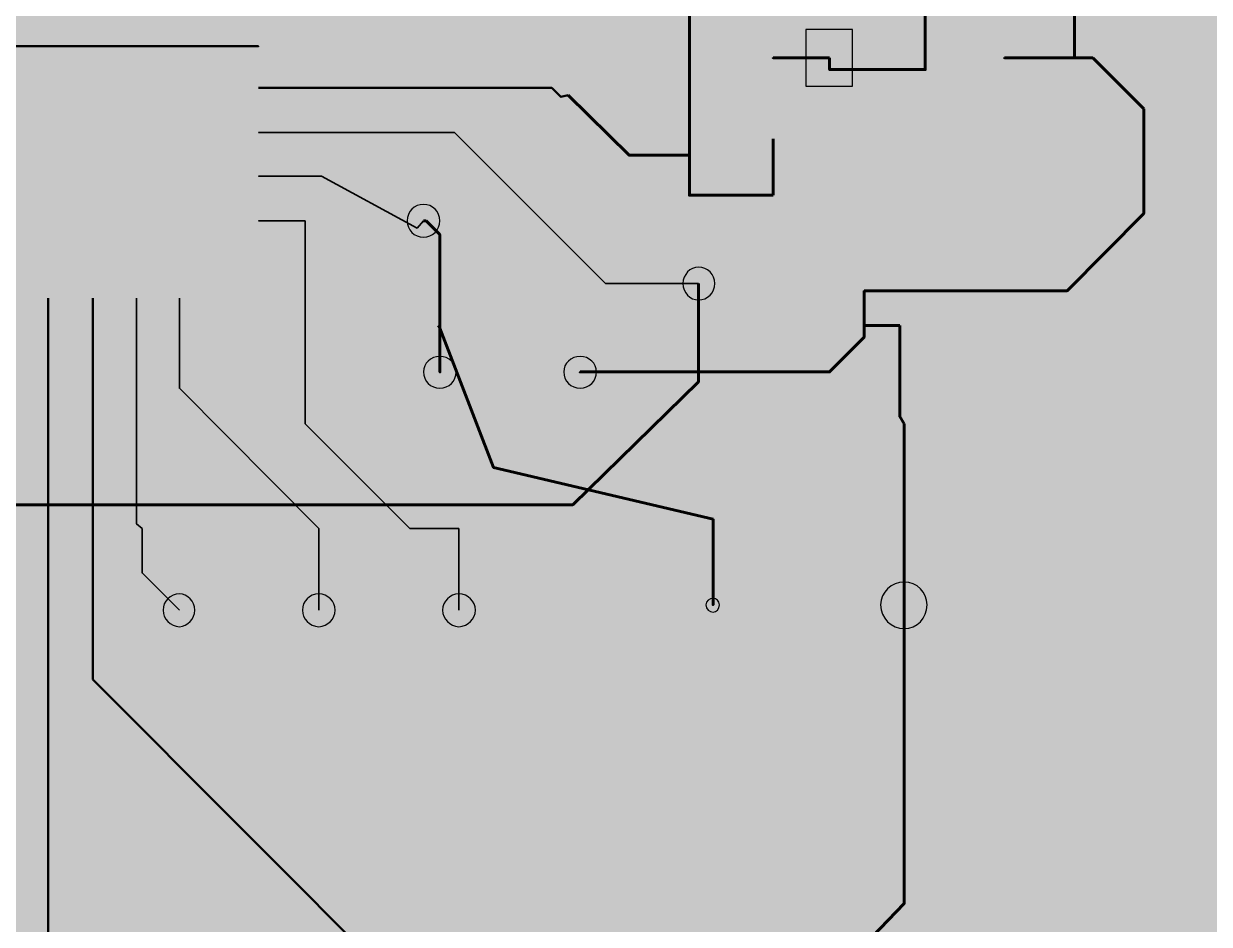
# Model space of a CAD drawing. Header units: millimetres. Extents: x -0.1 to 94.7, y 0.9 to 76.3.
# Drawn here: x 47.07 to 68.38, y 32.88 to 49.07 of the extents above; entities that cross this region are included whole.
import ezdxf

# ---------------------------------------------------------------- set-up
doc = ezdxf.new("R2010")
doc.units = ezdxf.units.MM
doc.header["$MEASUREMENT"] = 0
doc.layers.get('0').update_dxf_attribs({"linetype": 'CONTINUOUS'})

msp = doc.modelspace()

# ---------------------------------------------------------------- hatches: boundary and pattern name
for color, points in [(7, [(-0.131, 76.331), (-0.131, 0.867), (94.726, 0.867), (94.726, 76.331)]), (18, [(62.011, 49.474), (62.011, 47.461), (64.531, 47.461), (64.531, 49.474)]), (18, [(50.571, 48.918), (50.571, 48.427), (51.995, 48.427), (51.995, 48.918)]), (18, [(59.785, 48.967), (59.785, 47.952), (61.291, 47.952), (61.291, 48.967)]), (18, [(64.269, 48.967), (64.269, 47.952), (65.104, 47.952), (65.104, 48.967)]), (18, [(50.571, 48.165), (50.571, 47.658), (51.995, 47.658), (51.995, 48.165)]), (18, [(55.972, 48.329), (55.972, 47.249), (57.739, 47.249), (57.739, 48.329)]), (18, [(50.571, 47.38), (50.571, 46.872), (51.995, 46.872), (51.995, 47.38)]), (18, [(59.785, 47.494), (59.785, 46.496), (61.291, 46.496), (61.291, 47.494)]), (18, [(50.571, 46.578), (50.571, 46.07), (51.995, 46.07), (51.995, 46.578)]), (18, [(50.571, 45.776), (50.571, 45.285), (51.995, 45.285), (51.995, 45.776)]), (18, [(47.265, 44.859), (47.265, 43.435), (47.772, 43.435), (47.772, 44.859)]), (18, [(48.051, 44.859), (48.051, 43.435), (48.558, 43.435), (48.558, 44.859)]), (18, [(48.852, 44.859), (48.852, 43.435), (49.36, 43.435), (49.36, 44.859)]), (18, [(49.605, 44.859), (49.605, 43.435), (50.113, 43.435), (50.113, 44.859)]), (18, [(48.852, 39.54), (48.852, 37.527), (50.865, 37.527), (50.865, 39.54)]), (18, [(51.373, 39.54), (51.373, 37.527), (53.386, 37.527), (53.386, 39.54)]), (18, [(53.877, 39.54), (53.877, 37.527), (55.89, 37.527), (55.89, 39.54)]), (18, [(58.819, 39.246), (58.819, 37.985), (60.08, 37.985), (60.08, 39.246)])]:
    msp.add_hatch(color=color).paths.add_polyline_path(points)
h = msp.add_hatch(color=18)
edge = h.paths.add_edge_path()
edge.add_spline(control_points=[(55.432, 49.507), (55.432, 49.163), (55.153, 48.885), (54.81, 48.885), (54.81, 48.885), (54.45, 48.885), (54.171, 49.163), (54.171, 49.507), (54.171, 49.507), (54.171, 49.851), (54.45, 50.145), (54.81, 50.145), (54.81, 50.145), (55.153, 50.145), (55.432, 49.851), (55.432, 49.507)], knot_values=[0, 0, 0, 0, 0.0625, 0.0625, 0.0625, 0.0625, 0.125, 0.125, 0.125, 0.125, 0.1875, 0.1875, 0.1875, 0.1875, 1, 1, 1, 1], degree=3, periodic=0)
h = msp.add_hatch(color=18)
edge = h.paths.add_edge_path()
edge.add_spline(control_points=[(61.209, 48.46), (61.209, 48.296), (61.078, 48.165), (60.914, 48.165), (60.914, 48.165), (60.751, 48.165), (60.62, 48.296), (60.62, 48.46), (60.62, 48.46), (60.62, 48.623), (60.751, 48.754), (60.914, 48.754), (60.914, 48.754), (61.078, 48.754), (61.209, 48.623), (61.209, 48.46)], knot_values=[0, 0, 0, 0, 0.0625, 0.0625, 0.0625, 0.0625, 0.125, 0.125, 0.125, 0.125, 0.1875, 0.1875, 0.1875, 0.1875, 1, 1, 1, 1], degree=3, periodic=0)
h = msp.add_hatch(color=18)
edge = h.paths.add_edge_path()
edge.add_spline(control_points=[(61.847, 48.46), (61.847, 48.296), (61.716, 48.165), (61.552, 48.165), (61.552, 48.165), (61.389, 48.165), (61.258, 48.296), (61.258, 48.46), (61.258, 48.46), (61.258, 48.623), (61.389, 48.754), (61.552, 48.754), (61.552, 48.754), (61.716, 48.754), (61.847, 48.623), (61.847, 48.46)], knot_values=[0, 0, 0, 0, 0.0625, 0.0625, 0.0625, 0.0625, 0.125, 0.125, 0.125, 0.125, 0.1875, 0.1875, 0.1875, 0.1875, 1, 1, 1, 1], degree=3, periodic=0)
h = msp.add_hatch(color=18)
edge = h.paths.add_edge_path()
edge.add_spline(control_points=[(66.249, 48.46), (66.249, 48.296), (66.102, 48.165), (65.955, 48.165), (65.955, 48.165), (65.791, 48.165), (65.66, 48.296), (65.66, 48.46), (65.66, 48.46), (65.66, 48.623), (65.791, 48.754), (65.955, 48.754), (65.955, 48.754), (66.102, 48.754), (66.249, 48.623), (66.249, 48.46)], knot_values=[0, 0, 0, 0, 0.0625, 0.0625, 0.0625, 0.0625, 0.125, 0.125, 0.125, 0.125, 0.1875, 0.1875, 0.1875, 0.1875, 1, 1, 1, 1], degree=3, periodic=0)
h = msp.add_hatch(color=18)
edge = h.paths.add_edge_path()
edge.add_spline(control_points=[(66.577, 48.46), (66.577, 48.296), (66.446, 48.165), (66.282, 48.165), (66.282, 48.165), (66.119, 48.165), (65.988, 48.296), (65.988, 48.46), (65.988, 48.46), (65.988, 48.623), (66.119, 48.754), (66.282, 48.754), (66.282, 48.754), (66.446, 48.754), (66.577, 48.623), (66.577, 48.46)], knot_values=[0, 0, 0, 0, 0.0625, 0.0625, 0.0625, 0.0625, 0.125, 0.125, 0.125, 0.125, 0.1875, 0.1875, 0.1875, 0.1875, 1, 1, 1, 1], degree=3, periodic=0)
h = msp.add_hatch(color=18)
edge = h.paths.add_edge_path()
edge.add_spline(control_points=[(61.847, 48.247), (61.847, 48.083), (61.716, 47.952), (61.552, 47.952), (61.552, 47.952), (61.389, 47.952), (61.258, 48.083), (61.258, 48.247), (61.258, 48.247), (61.258, 48.411), (61.389, 48.541), (61.552, 48.541), (61.552, 48.541), (61.716, 48.541), (61.847, 48.411), (61.847, 48.247)], knot_values=[0, 0, 0, 0, 0.0625, 0.0625, 0.0625, 0.0625, 0.125, 0.125, 0.125, 0.125, 0.1875, 0.1875, 0.1875, 0.1875, 1, 1, 1, 1], degree=3, periodic=0)
h = msp.add_hatch(color=18)
edge = h.paths.add_edge_path()
edge.add_spline(control_points=[(63.565, 48.247), (63.565, 48.083), (63.435, 47.952), (63.271, 47.952), (63.271, 47.952), (63.107, 47.952), (62.976, 48.083), (62.976, 48.247), (62.976, 48.247), (62.976, 48.411), (63.107, 48.541), (63.271, 48.541), (63.271, 48.541), (63.435, 48.541), (63.565, 48.411), (63.565, 48.247)], knot_values=[0, 0, 0, 0, 0.0625, 0.0625, 0.0625, 0.0625, 0.125, 0.125, 0.125, 0.125, 0.1875, 0.1875, 0.1875, 0.1875, 1, 1, 1, 1], degree=3, periodic=0)
h = msp.add_hatch(color=18)
edge = h.paths.add_edge_path()
edge.add_spline(control_points=[(56.823, 47.92), (56.823, 47.772), (56.708, 47.658), (56.561, 47.658), (56.561, 47.658), (56.43, 47.658), (56.315, 47.772), (56.315, 47.92), (56.315, 47.92), (56.315, 48.051), (56.43, 48.165), (56.561, 48.165), (56.561, 48.165), (56.708, 48.165), (56.823, 48.051), (56.823, 47.92)], knot_values=[0, 0, 0, 0, 0.0625, 0.0625, 0.0625, 0.0625, 0.125, 0.125, 0.125, 0.125, 0.1875, 0.1875, 0.1875, 0.1875, 1, 1, 1, 1], degree=3, periodic=0)
h = msp.add_hatch(color=18)
edge = h.paths.add_edge_path()
edge.add_spline(control_points=[(56.986, 47.756), (56.986, 47.609), (56.872, 47.494), (56.724, 47.494), (56.724, 47.494), (56.594, 47.494), (56.479, 47.609), (56.479, 47.756), (56.479, 47.756), (56.479, 47.887), (56.594, 48.001), (56.724, 48.001), (56.724, 48.001), (56.872, 48.001), (56.986, 47.887), (56.986, 47.756)], knot_values=[0, 0, 0, 0, 0.0625, 0.0625, 0.0625, 0.0625, 0.125, 0.125, 0.125, 0.125, 0.1875, 0.1875, 0.1875, 0.1875, 1, 1, 1, 1], degree=3, periodic=0)
h = msp.add_hatch(color=18)
edge = h.paths.add_edge_path()
edge.add_spline(control_points=[(59.327, 47.543), (59.327, 47.38), (59.196, 47.249), (59.032, 47.249), (59.032, 47.249), (58.868, 47.249), (58.737, 47.38), (58.737, 47.543), (58.737, 47.543), (58.737, 47.707), (58.868, 47.838), (59.032, 47.838), (59.032, 47.838), (59.196, 47.838), (59.327, 47.707), (59.327, 47.543)], knot_values=[0, 0, 0, 0, 0.0625, 0.0625, 0.0625, 0.0625, 0.125, 0.125, 0.125, 0.125, 0.1875, 0.1875, 0.1875, 0.1875, 1, 1, 1, 1], degree=3, periodic=0)
h = msp.add_hatch(color=18)
edge = h.paths.add_edge_path()
edge.add_spline(control_points=[(67.493, 47.543), (67.493, 47.38), (67.362, 47.249), (67.199, 47.249), (67.199, 47.249), (67.035, 47.249), (66.904, 47.38), (66.904, 47.543), (66.904, 47.543), (66.904, 47.707), (67.035, 47.838), (67.199, 47.838), (67.199, 47.838), (67.362, 47.838), (67.493, 47.707), (67.493, 47.543)], knot_values=[0, 0, 0, 0, 0.0625, 0.0625, 0.0625, 0.0625, 0.125, 0.125, 0.125, 0.125, 0.1875, 0.1875, 0.1875, 0.1875, 1, 1, 1, 1], degree=3, periodic=0)
h = msp.add_hatch(color=18)
edge = h.paths.add_edge_path()
edge.add_spline(control_points=[(54.973, 47.118), (54.973, 47.036), (54.891, 46.954), (54.81, 46.954), (54.81, 46.954), (54.711, 46.954), (54.63, 47.036), (54.63, 47.118), (54.63, 47.118), (54.63, 47.216), (54.711, 47.281), (54.81, 47.281), (54.81, 47.281), (54.891, 47.281), (54.973, 47.216), (54.973, 47.118)], knot_values=[0, 0, 0, 0, 0.0625, 0.0625, 0.0625, 0.0625, 0.125, 0.125, 0.125, 0.125, 0.1875, 0.1875, 0.1875, 0.1875, 1, 1, 1, 1], degree=3, periodic=0)
h = msp.add_hatch(color=18)
edge = h.paths.add_edge_path()
edge.add_spline(control_points=[(58.247, 46.709), (58.247, 46.545), (58.116, 46.414), (57.952, 46.414), (57.952, 46.414), (57.788, 46.414), (57.657, 46.545), (57.657, 46.709), (57.657, 46.709), (57.657, 46.872), (57.788, 47.003), (57.952, 47.003), (57.952, 47.003), (58.116, 47.003), (58.247, 46.872), (58.247, 46.709)], knot_values=[0, 0, 0, 0, 0.0625, 0.0625, 0.0625, 0.0625, 0.125, 0.125, 0.125, 0.125, 0.1875, 0.1875, 0.1875, 0.1875, 1, 1, 1, 1], degree=3, periodic=0)
h = msp.add_hatch(color=18)
edge = h.paths.add_edge_path()
edge.add_spline(control_points=[(59.327, 46.709), (59.327, 46.545), (59.196, 46.414), (59.032, 46.414), (59.032, 46.414), (58.868, 46.414), (58.737, 46.545), (58.737, 46.709), (58.737, 46.709), (58.737, 46.872), (58.868, 47.003), (59.032, 47.003), (59.032, 47.003), (59.196, 47.003), (59.327, 46.872), (59.327, 46.709)], knot_values=[0, 0, 0, 0, 0.0625, 0.0625, 0.0625, 0.0625, 0.125, 0.125, 0.125, 0.125, 0.1875, 0.1875, 0.1875, 0.1875, 1, 1, 1, 1], degree=3, periodic=0)
h = msp.add_hatch(color=18)
edge = h.paths.add_edge_path()
edge.add_spline(control_points=[(52.584, 46.332), (52.584, 46.234), (52.502, 46.152), (52.42, 46.152), (52.42, 46.152), (52.322, 46.152), (52.24, 46.234), (52.24, 46.332), (52.24, 46.332), (52.24, 46.414), (52.322, 46.496), (52.42, 46.496), (52.42, 46.496), (52.502, 46.496), (52.584, 46.414), (52.584, 46.332)], knot_values=[0, 0, 0, 0, 0.0625, 0.0625, 0.0625, 0.0625, 0.125, 0.125, 0.125, 0.125, 0.1875, 0.1875, 0.1875, 0.1875, 1, 1, 1, 1], degree=3, periodic=0)
h = msp.add_hatch(color=18)
edge = h.paths.add_edge_path()
edge.add_spline(control_points=[(55.268, 45.53), (55.268, 44.974), (54.81, 44.515), (54.253, 44.515), (54.253, 44.515), (53.697, 44.515), (53.255, 44.974), (53.255, 45.53), (53.255, 45.53), (53.255, 46.087), (53.697, 46.528), (54.253, 46.528), (54.253, 46.528), (54.81, 46.528), (55.268, 46.087), (55.268, 45.53)], knot_values=[0, 0, 0, 0, 0.0625, 0.0625, 0.0625, 0.0625, 0.125, 0.125, 0.125, 0.125, 0.1875, 0.1875, 0.1875, 0.1875, 1, 1, 1, 1], degree=3, periodic=0)
h = msp.add_hatch(color=18)
edge = h.paths.add_edge_path()
edge.add_spline(control_points=[(59.327, 45.988), (59.327, 45.825), (59.196, 45.694), (59.032, 45.694), (59.032, 45.694), (58.868, 45.694), (58.737, 45.825), (58.737, 45.988), (58.737, 45.988), (58.737, 46.152), (58.868, 46.283), (59.032, 46.283), (59.032, 46.283), (59.196, 46.283), (59.327, 46.152), (59.327, 45.988)], knot_values=[0, 0, 0, 0, 0.0625, 0.0625, 0.0625, 0.0625, 0.125, 0.125, 0.125, 0.125, 0.1875, 0.1875, 0.1875, 0.1875, 1, 1, 1, 1], degree=3, periodic=0)
h = msp.add_hatch(color=18)
edge = h.paths.add_edge_path()
edge.add_spline(control_points=[(60.832, 45.988), (60.832, 45.825), (60.701, 45.694), (60.538, 45.694), (60.538, 45.694), (60.374, 45.694), (60.243, 45.825), (60.243, 45.988), (60.243, 45.988), (60.243, 46.152), (60.374, 46.283), (60.538, 46.283), (60.538, 46.283), (60.701, 46.283), (60.832, 46.152), (60.832, 45.988)], knot_values=[0, 0, 0, 0, 0.0625, 0.0625, 0.0625, 0.0625, 0.125, 0.125, 0.125, 0.125, 0.1875, 0.1875, 0.1875, 0.1875, 1, 1, 1, 1], degree=3, periodic=0)
h = msp.add_hatch(color=18)
edge = h.paths.add_edge_path()
edge.add_spline(control_points=[(54.597, 45.53), (54.597, 45.366), (54.466, 45.236), (54.302, 45.236), (54.302, 45.236), (54.139, 45.236), (54.008, 45.366), (54.008, 45.53), (54.008, 45.53), (54.008, 45.694), (54.139, 45.825), (54.302, 45.825), (54.302, 45.825), (54.466, 45.825), (54.597, 45.694), (54.597, 45.53)], knot_values=[0, 0, 0, 0, 0.0625, 0.0625, 0.0625, 0.0625, 0.125, 0.125, 0.125, 0.125, 0.1875, 0.1875, 0.1875, 0.1875, 1, 1, 1, 1], degree=3, periodic=0)
h = msp.add_hatch(color=18)
edge = h.paths.add_edge_path()
edge.add_spline(control_points=[(67.493, 45.661), (67.493, 45.497), (67.362, 45.366), (67.199, 45.366), (67.199, 45.366), (67.035, 45.366), (66.904, 45.497), (66.904, 45.661), (66.904, 45.661), (66.904, 45.825), (67.035, 45.956), (67.199, 45.956), (67.199, 45.956), (67.362, 45.956), (67.493, 45.825), (67.493, 45.661)], knot_values=[0, 0, 0, 0, 0.0625, 0.0625, 0.0625, 0.0625, 0.125, 0.125, 0.125, 0.125, 0.1875, 0.1875, 0.1875, 0.1875, 1, 1, 1, 1], degree=3, periodic=0)
h = msp.add_hatch(color=18)
edge = h.paths.add_edge_path()
edge.add_spline(control_points=[(52.289, 45.53), (52.289, 45.432), (52.207, 45.366), (52.126, 45.366), (52.126, 45.366), (52.027, 45.366), (51.962, 45.432), (51.962, 45.53), (51.962, 45.53), (51.962, 45.628), (52.027, 45.694), (52.126, 45.694), (52.126, 45.694), (52.207, 45.694), (52.289, 45.628), (52.289, 45.53)], knot_values=[0, 0, 0, 0, 0.0625, 0.0625, 0.0625, 0.0625, 0.125, 0.125, 0.125, 0.125, 0.1875, 0.1875, 0.1875, 0.1875, 1, 1, 1, 1], degree=3, periodic=0)
h = msp.add_hatch(color=18)
edge = h.paths.add_edge_path()
edge.add_spline(control_points=[(54.842, 45.285), (54.842, 45.121), (54.711, 44.99), (54.548, 44.99), (54.548, 44.99), (54.384, 44.99), (54.253, 45.121), (54.253, 45.285), (54.253, 45.285), (54.253, 45.432), (54.384, 45.563), (54.548, 45.563), (54.548, 45.563), (54.711, 45.563), (54.842, 45.432), (54.842, 45.285)], knot_values=[0, 0, 0, 0, 0.0625, 0.0625, 0.0625, 0.0625, 0.125, 0.125, 0.125, 0.125, 0.1875, 0.1875, 0.1875, 0.1875, 1, 1, 1, 1], degree=3, periodic=0)
h = msp.add_hatch(color=18)
edge = h.paths.add_edge_path()
edge.add_spline(control_points=[(59.834, 44.401), (59.834, 44.057), (59.556, 43.763), (59.196, 43.763), (59.196, 43.763), (58.852, 43.763), (58.574, 44.057), (58.574, 44.401), (58.574, 44.401), (58.574, 44.745), (58.852, 45.023), (59.196, 45.023), (59.196, 45.023), (59.556, 45.023), (59.834, 44.745), (59.834, 44.401)], knot_values=[0, 0, 0, 0, 0.0625, 0.0625, 0.0625, 0.0625, 0.125, 0.125, 0.125, 0.125, 0.1875, 0.1875, 0.1875, 0.1875, 1, 1, 1, 1], degree=3, periodic=0)
h = msp.add_hatch(color=18)
edge = h.paths.add_edge_path()
edge.add_spline(control_points=[(57.69, 44.401), (57.69, 44.303), (57.625, 44.237), (57.526, 44.237), (57.526, 44.237), (57.428, 44.237), (57.363, 44.303), (57.363, 44.401), (57.363, 44.401), (57.363, 44.483), (57.428, 44.565), (57.526, 44.565), (57.526, 44.565), (57.625, 44.565), (57.69, 44.483), (57.69, 44.401)], knot_values=[0, 0, 0, 0, 0.0625, 0.0625, 0.0625, 0.0625, 0.125, 0.125, 0.125, 0.125, 0.1875, 0.1875, 0.1875, 0.1875, 1, 1, 1, 1], degree=3, periodic=0)
h = msp.add_hatch(color=18)
edge = h.paths.add_edge_path()
edge.add_spline(control_points=[(62.469, 44.27), (62.469, 44.106), (62.338, 43.975), (62.174, 43.975), (62.174, 43.975), (62.011, 43.975), (61.88, 44.106), (61.88, 44.27), (61.88, 44.27), (61.88, 44.434), (62.011, 44.565), (62.174, 44.565), (62.174, 44.565), (62.338, 44.565), (62.469, 44.434), (62.469, 44.27)], knot_values=[0, 0, 0, 0, 0.0625, 0.0625, 0.0625, 0.0625, 0.125, 0.125, 0.125, 0.125, 0.1875, 0.1875, 0.1875, 0.1875, 1, 1, 1, 1], degree=3, periodic=0)
h = msp.add_hatch(color=18)
edge = h.paths.add_edge_path()
edge.add_spline(control_points=[(66.119, 44.27), (66.119, 44.106), (65.988, 43.975), (65.824, 43.975), (65.824, 43.975), (65.66, 43.975), (65.529, 44.106), (65.529, 44.27), (65.529, 44.27), (65.529, 44.434), (65.66, 44.565), (65.824, 44.565), (65.824, 44.565), (65.988, 44.565), (66.119, 44.434), (66.119, 44.27)], knot_values=[0, 0, 0, 0, 0.0625, 0.0625, 0.0625, 0.0625, 0.125, 0.125, 0.125, 0.125, 0.1875, 0.1875, 0.1875, 0.1875, 1, 1, 1, 1], degree=3, periodic=0)
h = msp.add_hatch(color=18)
edge = h.paths.add_edge_path()
edge.add_spline(control_points=[(54.81, 43.648), (54.81, 43.484), (54.679, 43.353), (54.515, 43.353), (54.515, 43.353), (54.351, 43.353), (54.22, 43.484), (54.22, 43.648), (54.22, 43.648), (54.22, 43.812), (54.351, 43.943), (54.515, 43.943), (54.515, 43.943), (54.679, 43.943), (54.81, 43.812), (54.81, 43.648)], knot_values=[0, 0, 0, 0, 0.0625, 0.0625, 0.0625, 0.0625, 0.125, 0.125, 0.125, 0.125, 0.1875, 0.1875, 0.1875, 0.1875, 1, 1, 1, 1], degree=3, periodic=0)
h = msp.add_hatch(color=18)
edge = h.paths.add_edge_path()
edge.add_spline(control_points=[(62.469, 43.648), (62.469, 43.484), (62.338, 43.353), (62.174, 43.353), (62.174, 43.353), (62.011, 43.353), (61.88, 43.484), (61.88, 43.648), (61.88, 43.648), (61.88, 43.812), (62.011, 43.943), (62.174, 43.943), (62.174, 43.943), (62.338, 43.943), (62.469, 43.812), (62.469, 43.648)], knot_values=[0, 0, 0, 0, 0.0625, 0.0625, 0.0625, 0.0625, 0.125, 0.125, 0.125, 0.125, 0.1875, 0.1875, 0.1875, 0.1875, 1, 1, 1, 1], degree=3, periodic=0)
h = msp.add_hatch(color=18)
edge = h.paths.add_edge_path()
edge.add_spline(control_points=[(63.107, 43.648), (63.107, 43.484), (62.96, 43.353), (62.813, 43.353), (62.813, 43.353), (62.649, 43.353), (62.518, 43.484), (62.518, 43.648), (62.518, 43.648), (62.518, 43.812), (62.649, 43.943), (62.813, 43.943), (62.813, 43.943), (62.96, 43.943), (63.107, 43.812), (63.107, 43.648)], knot_values=[0, 0, 0, 0, 0.0625, 0.0625, 0.0625, 0.0625, 0.125, 0.125, 0.125, 0.125, 0.1875, 0.1875, 0.1875, 0.1875, 1, 1, 1, 1], degree=3, periodic=0)
h = msp.add_hatch(color=18)
edge = h.paths.add_edge_path()
edge.add_spline(control_points=[(54.842, 43.599), (54.842, 43.435), (54.711, 43.304), (54.548, 43.304), (54.548, 43.304), (54.384, 43.304), (54.253, 43.435), (54.253, 43.599), (54.253, 43.599), (54.253, 43.763), (54.384, 43.894), (54.548, 43.894), (54.548, 43.894), (54.711, 43.894), (54.842, 43.763), (54.842, 43.599)], knot_values=[0, 0, 0, 0, 0.0625, 0.0625, 0.0625, 0.0625, 0.125, 0.125, 0.125, 0.125, 0.1875, 0.1875, 0.1875, 0.1875, 1, 1, 1, 1], degree=3, periodic=0)
h = msp.add_hatch(color=18)
edge = h.paths.add_edge_path()
edge.add_spline(control_points=[(62.469, 43.435), (62.469, 43.272), (62.338, 43.141), (62.174, 43.141), (62.174, 43.141), (62.011, 43.141), (61.88, 43.272), (61.88, 43.435), (61.88, 43.435), (61.88, 43.599), (62.011, 43.73), (62.174, 43.73), (62.174, 43.73), (62.338, 43.73), (62.469, 43.599), (62.469, 43.435)], knot_values=[0, 0, 0, 0, 0.0625, 0.0625, 0.0625, 0.0625, 0.125, 0.125, 0.125, 0.125, 0.1875, 0.1875, 0.1875, 0.1875, 1, 1, 1, 1], degree=3, periodic=0)
h = msp.add_hatch(color=18)
edge = h.paths.add_edge_path()
edge.add_spline(control_points=[(55.432, 42.813), (55.432, 42.322), (55.039, 41.93), (54.548, 41.93), (54.548, 41.93), (54.073, 41.93), (53.68, 42.322), (53.68, 42.813), (53.68, 42.813), (53.68, 43.288), (54.073, 43.681), (54.548, 43.681), (54.548, 43.681), (55.039, 43.681), (55.432, 43.288), (55.432, 42.813)], knot_values=[0, 0, 0, 0, 0.0625, 0.0625, 0.0625, 0.0625, 0.125, 0.125, 0.125, 0.125, 0.1875, 0.1875, 0.1875, 0.1875, 1, 1, 1, 1], degree=3, periodic=0)
h = msp.add_hatch(color=18)
edge = h.paths.add_edge_path()
edge.add_spline(control_points=[(57.952, 42.813), (57.952, 42.322), (57.559, 41.93), (57.068, 41.93), (57.068, 41.93), (56.577, 41.93), (56.184, 42.322), (56.184, 42.813), (56.184, 42.813), (56.184, 43.288), (56.577, 43.681), (57.068, 43.681), (57.068, 43.681), (57.559, 43.681), (57.952, 43.288), (57.952, 42.813)], knot_values=[0, 0, 0, 0, 0.0625, 0.0625, 0.0625, 0.0625, 0.125, 0.125, 0.125, 0.125, 0.1875, 0.1875, 0.1875, 0.1875, 1, 1, 1, 1], degree=3, periodic=0)
h = msp.add_hatch(color=18)
edge = h.paths.add_edge_path()
edge.add_spline(control_points=[(61.847, 42.813), (61.847, 42.65), (61.716, 42.519), (61.552, 42.519), (61.552, 42.519), (61.389, 42.519), (61.258, 42.65), (61.258, 42.813), (61.258, 42.813), (61.258, 42.961), (61.389, 43.092), (61.552, 43.092), (61.552, 43.092), (61.716, 43.092), (61.847, 42.961), (61.847, 42.813)], knot_values=[0, 0, 0, 0, 0.0625, 0.0625, 0.0625, 0.0625, 0.125, 0.125, 0.125, 0.125, 0.1875, 0.1875, 0.1875, 0.1875, 1, 1, 1, 1], degree=3, periodic=0)
h = msp.add_hatch(color=18)
edge = h.paths.add_edge_path()
edge.add_spline(control_points=[(59.49, 42.633), (59.49, 42.47), (59.359, 42.339), (59.196, 42.339), (59.196, 42.339), (59.048, 42.339), (58.918, 42.47), (58.918, 42.633), (58.918, 42.633), (58.918, 42.797), (59.048, 42.928), (59.196, 42.928), (59.196, 42.928), (59.359, 42.928), (59.49, 42.797), (59.49, 42.633)], knot_values=[0, 0, 0, 0, 0.0625, 0.0625, 0.0625, 0.0625, 0.125, 0.125, 0.125, 0.125, 0.1875, 0.1875, 0.1875, 0.1875, 1, 1, 1, 1], degree=3, periodic=0)
h = msp.add_hatch(color=18)
edge = h.paths.add_edge_path()
edge.add_spline(control_points=[(50.031, 42.519), (50.031, 42.421), (49.949, 42.339), (49.867, 42.339), (49.867, 42.339), (49.769, 42.339), (49.687, 42.421), (49.687, 42.519), (49.687, 42.519), (49.687, 42.601), (49.769, 42.682), (49.867, 42.682), (49.867, 42.682), (49.949, 42.682), (50.031, 42.601), (50.031, 42.519)], knot_values=[0, 0, 0, 0, 0.0625, 0.0625, 0.0625, 0.0625, 0.125, 0.125, 0.125, 0.125, 0.1875, 0.1875, 0.1875, 0.1875, 1, 1, 1, 1], degree=3, periodic=0)
h = msp.add_hatch(color=18)
edge = h.paths.add_edge_path()
edge.add_spline(control_points=[(63.107, 42.011), (63.107, 41.848), (62.96, 41.717), (62.813, 41.717), (62.813, 41.717), (62.649, 41.717), (62.518, 41.848), (62.518, 42.011), (62.518, 42.011), (62.518, 42.175), (62.649, 42.306), (62.813, 42.306), (62.813, 42.306), (62.96, 42.306), (63.107, 42.175), (63.107, 42.011)], knot_values=[0, 0, 0, 0, 0.0625, 0.0625, 0.0625, 0.0625, 0.125, 0.125, 0.125, 0.125, 0.1875, 0.1875, 0.1875, 0.1875, 1, 1, 1, 1], degree=3, periodic=0)
h = msp.add_hatch(color=18)
edge = h.paths.add_edge_path()
edge.add_spline(control_points=[(52.289, 41.881), (52.289, 41.799), (52.207, 41.717), (52.126, 41.717), (52.126, 41.717), (52.027, 41.717), (51.962, 41.799), (51.962, 41.881), (51.962, 41.881), (51.962, 41.979), (52.027, 42.044), (52.126, 42.044), (52.126, 42.044), (52.207, 42.044), (52.289, 41.979), (52.289, 41.881)], knot_values=[0, 0, 0, 0, 0.0625, 0.0625, 0.0625, 0.0625, 0.125, 0.125, 0.125, 0.125, 0.1875, 0.1875, 0.1875, 0.1875, 1, 1, 1, 1], degree=3, periodic=0)
h = msp.add_hatch(color=18)
edge = h.paths.add_edge_path()
edge.add_spline(control_points=[(63.189, 41.881), (63.189, 41.717), (63.058, 41.586), (62.894, 41.586), (62.894, 41.586), (62.731, 41.586), (62.6, 41.717), (62.6, 41.881), (62.6, 41.881), (62.6, 42.044), (62.731, 42.175), (62.894, 42.175), (62.894, 42.175), (63.058, 42.175), (63.189, 42.044), (63.189, 41.881)], knot_values=[0, 0, 0, 0, 0.0625, 0.0625, 0.0625, 0.0625, 0.125, 0.125, 0.125, 0.125, 0.1875, 0.1875, 0.1875, 0.1875, 1, 1, 1, 1], degree=3, periodic=0)
h = msp.add_hatch(color=18)
edge = h.paths.add_edge_path()
edge.add_spline(control_points=[(55.808, 41.095), (55.808, 40.931), (55.677, 40.8), (55.513, 40.8), (55.513, 40.8), (55.35, 40.8), (55.219, 40.931), (55.219, 41.095), (55.219, 41.095), (55.219, 41.242), (55.35, 41.373), (55.513, 41.373), (55.513, 41.373), (55.677, 41.373), (55.808, 41.242), (55.808, 41.095)], knot_values=[0, 0, 0, 0, 0.0625, 0.0625, 0.0625, 0.0625, 0.125, 0.125, 0.125, 0.125, 0.1875, 0.1875, 0.1875, 0.1875, 1, 1, 1, 1], degree=3, periodic=0)
h = msp.add_hatch(color=18)
edge = h.paths.add_edge_path()
edge.add_spline(control_points=[(57.232, 40.424), (57.232, 40.26), (57.101, 40.129), (56.937, 40.129), (56.937, 40.129), (56.774, 40.129), (56.643, 40.26), (56.643, 40.424), (56.643, 40.424), (56.643, 40.588), (56.774, 40.719), (56.937, 40.719), (56.937, 40.719), (57.101, 40.719), (57.232, 40.588), (57.232, 40.424)], knot_values=[0, 0, 0, 0, 0.0625, 0.0625, 0.0625, 0.0625, 0.125, 0.125, 0.125, 0.125, 0.1875, 0.1875, 0.1875, 0.1875, 1, 1, 1, 1], degree=3, periodic=0)
h = msp.add_hatch(color=18)
edge = h.paths.add_edge_path()
edge.add_spline(control_points=[(59.752, 40.162), (59.752, 39.998), (59.621, 39.868), (59.458, 39.868), (59.458, 39.868), (59.294, 39.868), (59.163, 39.998), (59.163, 40.162), (59.163, 40.162), (59.163, 40.326), (59.294, 40.457), (59.458, 40.457), (59.458, 40.457), (59.621, 40.457), (59.752, 40.326), (59.752, 40.162)], knot_values=[0, 0, 0, 0, 0.0625, 0.0625, 0.0625, 0.0625, 0.125, 0.125, 0.125, 0.125, 0.1875, 0.1875, 0.1875, 0.1875, 1, 1, 1, 1], degree=3, periodic=0)
h = msp.add_hatch(color=18)
edge = h.paths.add_edge_path()
edge.add_spline(control_points=[(49.278, 40.08), (49.278, 39.982), (49.196, 39.917), (49.098, 39.917), (49.098, 39.917), (49.016, 39.917), (48.934, 39.982), (48.934, 40.08), (48.934, 40.08), (48.934, 40.178), (49.016, 40.244), (49.098, 40.244), (49.098, 40.244), (49.196, 40.244), (49.278, 40.178), (49.278, 40.08)], knot_values=[0, 0, 0, 0, 0.0625, 0.0625, 0.0625, 0.0625, 0.125, 0.125, 0.125, 0.125, 0.1875, 0.1875, 0.1875, 0.1875, 1, 1, 1, 1], degree=3, periodic=0)
h = msp.add_hatch(color=18)
edge = h.paths.add_edge_path()
edge.add_spline(control_points=[(49.36, 39.998), (49.36, 39.9), (49.278, 39.835), (49.196, 39.835), (49.196, 39.835), (49.098, 39.835), (49.016, 39.9), (49.016, 39.998), (49.016, 39.998), (49.016, 40.097), (49.098, 40.162), (49.196, 40.162), (49.196, 40.162), (49.278, 40.162), (49.36, 40.097), (49.36, 39.998)], knot_values=[0, 0, 0, 0, 0.0625, 0.0625, 0.0625, 0.0625, 0.125, 0.125, 0.125, 0.125, 0.1875, 0.1875, 0.1875, 0.1875, 1, 1, 1, 1], degree=3, periodic=0)
h = msp.add_hatch(color=18)
edge = h.paths.add_edge_path()
edge.add_spline(control_points=[(52.535, 39.998), (52.535, 39.9), (52.469, 39.835), (52.371, 39.835), (52.371, 39.835), (52.273, 39.835), (52.207, 39.9), (52.207, 39.998), (52.207, 39.998), (52.207, 40.097), (52.273, 40.162), (52.371, 40.162), (52.371, 40.162), (52.469, 40.162), (52.535, 40.097), (52.535, 39.998)], knot_values=[0, 0, 0, 0, 0.0625, 0.0625, 0.0625, 0.0625, 0.125, 0.125, 0.125, 0.125, 0.1875, 0.1875, 0.1875, 0.1875, 1, 1, 1, 1], degree=3, periodic=0)
h = msp.add_hatch(color=18)
edge = h.paths.add_edge_path()
edge.add_spline(control_points=[(54.171, 39.998), (54.171, 39.9), (54.106, 39.835), (54.008, 39.835), (54.008, 39.835), (53.91, 39.835), (53.844, 39.9), (53.844, 39.998), (53.844, 39.998), (53.844, 40.097), (53.91, 40.162), (54.008, 40.162), (54.008, 40.162), (54.106, 40.162), (54.171, 40.097), (54.171, 39.998)], knot_values=[0, 0, 0, 0, 0.0625, 0.0625, 0.0625, 0.0625, 0.125, 0.125, 0.125, 0.125, 0.1875, 0.1875, 0.1875, 0.1875, 1, 1, 1, 1], degree=3, periodic=0)
h = msp.add_hatch(color=18)
edge = h.paths.add_edge_path()
edge.add_spline(control_points=[(55.055, 39.998), (55.055, 39.9), (54.973, 39.835), (54.891, 39.835), (54.891, 39.835), (54.793, 39.835), (54.728, 39.9), (54.728, 39.998), (54.728, 39.998), (54.728, 40.097), (54.793, 40.162), (54.891, 40.162), (54.891, 40.162), (54.973, 40.162), (55.055, 40.097), (55.055, 39.998)], knot_values=[0, 0, 0, 0, 0.0625, 0.0625, 0.0625, 0.0625, 0.125, 0.125, 0.125, 0.125, 0.1875, 0.1875, 0.1875, 0.1875, 1, 1, 1, 1], degree=3, periodic=0)
h = msp.add_hatch(color=18)
edge = h.paths.add_edge_path()
edge.add_spline(control_points=[(49.36, 39.197), (49.36, 39.115), (49.278, 39.033), (49.196, 39.033), (49.196, 39.033), (49.098, 39.033), (49.016, 39.115), (49.016, 39.197), (49.016, 39.197), (49.016, 39.295), (49.098, 39.377), (49.196, 39.377), (49.196, 39.377), (49.278, 39.377), (49.36, 39.295), (49.36, 39.197)], knot_values=[0, 0, 0, 0, 0.0625, 0.0625, 0.0625, 0.0625, 0.125, 0.125, 0.125, 0.125, 0.1875, 0.1875, 0.1875, 0.1875, 1, 1, 1, 1], degree=3, periodic=0)
h = msp.add_hatch(color=18)
edge = h.paths.add_edge_path()
edge.add_spline(control_points=[(63.516, 38.624), (63.516, 38.264), (63.238, 37.985), (62.894, 37.985), (62.894, 37.985), (62.551, 37.985), (62.256, 38.264), (62.256, 38.624), (62.256, 38.624), (62.256, 38.967), (62.551, 39.246), (62.894, 39.246), (62.894, 39.246), (63.238, 39.246), (63.516, 38.967), (63.516, 38.624)], knot_values=[0, 0, 0, 0, 0.0625, 0.0625, 0.0625, 0.0625, 0.125, 0.125, 0.125, 0.125, 0.1875, 0.1875, 0.1875, 0.1875, 1, 1, 1, 1], degree=3, periodic=0)
h = msp.add_hatch(color=18)
edge = h.paths.add_edge_path()
edge.add_spline(control_points=[(48.558, 37.282), (48.558, 37.134), (48.443, 37.02), (48.312, 37.02), (48.312, 37.02), (48.165, 37.02), (48.051, 37.134), (48.051, 37.282), (48.051, 37.282), (48.051, 37.413), (48.165, 37.527), (48.312, 37.527), (48.312, 37.527), (48.443, 37.527), (48.558, 37.413), (48.558, 37.282)], knot_values=[0, 0, 0, 0, 0.0625, 0.0625, 0.0625, 0.0625, 0.125, 0.125, 0.125, 0.125, 0.1875, 0.1875, 0.1875, 0.1875, 1, 1, 1, 1], degree=3, periodic=0)
h = msp.add_hatch(color=18)
edge = h.paths.add_edge_path()
edge.add_spline(control_points=[(63.189, 33.256), (63.189, 33.092), (63.058, 32.961), (62.894, 32.961), (62.894, 32.961), (62.731, 32.961), (62.6, 33.092), (62.6, 33.256), (62.6, 33.256), (62.6, 33.419), (62.731, 33.55), (62.894, 33.55), (62.894, 33.55), (63.058, 33.55), (63.189, 33.419), (63.189, 33.256)], knot_values=[0, 0, 0, 0, 0.0625, 0.0625, 0.0625, 0.0625, 0.125, 0.125, 0.125, 0.125, 0.1875, 0.1875, 0.1875, 0.1875, 1, 1, 1, 1], degree=3, periodic=0)

# ---------------------------------------------------------------- linework, layer by layer
at = {"color": 18, "linetype": 'Continuous', "lineweight": 60}
for points in [[(65.955, 51.684), (65.955, 48.46), (65.955, 48.46)], [(63.271, 48.46), (63.271, 50.685), (63.271, 50.685)], [(59.032, 47.543), (59.032, 49.933), (59.032, 49.933)], [(60.914, 48.46), (60.538, 48.46), (60.538, 48.46)], [(61.552, 48.46), (60.914, 48.46), (60.914, 48.46)], [(61.552, 48.247), (61.552, 48.46), (61.552, 48.46)], [(63.271, 48.46), (63.271, 48.247), (63.271, 48.247)], [(65.955, 48.46), (64.695, 48.46), (64.695, 48.46)], [(66.282, 48.46), (65.955, 48.46), (65.955, 48.46)], [(67.199, 47.543), (66.282, 48.46), (66.282, 48.46)], [(63.271, 48.247), (61.552, 48.247), (61.552, 48.247)], [(57.952, 46.709), (56.855, 47.789), (56.855, 47.789)], [(59.032, 46.709), (59.032, 47.543), (59.032, 47.543)], [(67.199, 47.543), (67.199, 45.661), (67.199, 45.661)], [(60.538, 45.988), (60.538, 47.003), (60.538, 47.003)], [(59.032, 46.709), (57.952, 46.709), (57.952, 46.709)], [(59.032, 45.988), (59.032, 46.709), (59.032, 46.709)], [(60.538, 45.988), (59.032, 45.988), (59.032, 45.988)], [(67.199, 45.661), (65.824, 44.27), (65.824, 44.27)], [(54.253, 45.53), (54.302, 45.53), (54.302, 45.53)], [(54.302, 45.53), (54.548, 45.285), (54.548, 45.285)], [(54.548, 45.285), (54.548, 43.599), (54.548, 43.599)], [(59.196, 42.633), (59.196, 44.401), (59.196, 44.401)], [(65.824, 44.27), (62.174, 44.27), (62.174, 44.27)], [(62.174, 44.27), (62.174, 43.648), (62.174, 43.648)], [(54.515, 43.648), (54.548, 43.599), (54.548, 43.599)], [(54.548, 43.599), (54.548, 42.813), (54.548, 42.813)], [(54.548, 43.599), (55.513, 41.095), (55.513, 41.095)], [(62.174, 43.648), (62.174, 43.435), (62.174, 43.435)], [(62.813, 43.648), (62.174, 43.648), (62.174, 43.648)], [(62.813, 42.011), (62.813, 43.648), (62.813, 43.648)], [(62.174, 43.435), (61.552, 42.813), (61.552, 42.813)], [(56.937, 40.424), (59.196, 42.633), (59.196, 42.633)], [(61.552, 42.813), (57.068, 42.813), (57.068, 42.813)], [(62.894, 41.881), (62.813, 42.011), (62.813, 42.011)], [(62.894, 38.624), (62.894, 41.881), (62.894, 41.881)], [(55.513, 41.095), (59.458, 40.162), (59.458, 40.162)], [(31.685, 40.424), (56.937, 40.424), (56.937, 40.424)], [(59.458, 40.162), (59.458, 38.624), (59.458, 38.624)], [(62.894, 38.624), (62.894, 33.256), (62.894, 33.256)], [(62.894, 33.256), (62.174, 32.503), (62.174, 32.503)]]:
    msp.add_lwpolyline(points, dxfattribs=at)
at = {"color": 18, "linetype": 'Continuous', "lineweight": -2}
msp.add_lwpolyline([(61.127, 48.967), (61.127, 47.952), (61.962, 47.952), (61.962, 48.967)], close=True, dxfattribs=at)
at = {"color": 18, "linetype": 'Continuous', "lineweight": 50}
for points in [[(45.252, 48.672), (51.291, 48.672), (51.291, 48.672)], [(51.291, 47.92), (56.561, 47.92), (56.561, 47.92)], [(56.561, 47.92), (56.724, 47.756), (56.724, 47.756)], [(56.724, 47.756), (56.855, 47.789), (56.855, 47.789)], [(47.51, 44.139), (47.51, 31.865), (47.51, 31.865)], [(48.312, 44.139), (48.312, 37.282), (48.312, 37.282)], [(48.312, 37.282), (53.713, 31.865), (53.713, 31.865)]]:
    msp.add_lwpolyline(points, dxfattribs=at)
at = {"color": 18, "linetype": 'Continuous', "lineweight": 35}
for points in [[(54.81, 47.118), (51.291, 47.118), (51.291, 47.118)], [(57.526, 44.401), (54.81, 47.118), (54.81, 47.118)], [(52.42, 46.332), (51.291, 46.332), (51.291, 46.332)], [(54.139, 45.399), (52.42, 46.332), (52.42, 46.332)], [(52.126, 45.53), (51.291, 45.53), (51.291, 45.53)], [(52.126, 41.881), (52.126, 45.53), (52.126, 45.53)], [(54.253, 45.53), (54.139, 45.399), (54.139, 45.399)], [(59.196, 44.401), (57.526, 44.401), (57.526, 44.401)], [(49.098, 40.08), (49.098, 44.139), (49.098, 44.139)], [(49.867, 42.519), (49.867, 44.139), (49.867, 44.139)], [(52.371, 39.998), (49.867, 42.519), (49.867, 42.519)], [(54.008, 39.998), (52.126, 41.881), (52.126, 41.881)], [(49.196, 39.998), (49.098, 40.08), (49.098, 40.08)], [(49.196, 39.197), (49.196, 39.998), (49.196, 39.998)], [(52.371, 38.526), (52.371, 39.998), (52.371, 39.998)], [(54.891, 39.998), (54.008, 39.998), (54.008, 39.998)], [(54.891, 38.526), (54.891, 39.998), (54.891, 39.998)], [(49.867, 38.526), (49.196, 39.197), (49.196, 39.197)]]:
    msp.add_lwpolyline(points, dxfattribs=at)
at = {"color": 18, "linetype": 'Continuous', "lineweight": -2}
for points in [[(54.548, 45.53), (54.548, 45.366), (54.417, 45.236), (54.253, 45.236), (54.253, 45.236), (54.09, 45.236), (53.959, 45.366), (53.959, 45.53), (53.959, 45.53), (53.959, 45.694), (54.09, 45.825), (54.253, 45.825), (54.253, 45.825), (54.417, 45.825), (54.548, 45.694), (54.548, 45.53)], [(59.49, 44.401), (59.49, 44.237), (59.359, 44.106), (59.196, 44.106), (59.196, 44.106), (59.048, 44.106), (58.918, 44.237), (58.918, 44.401), (58.918, 44.401), (58.918, 44.565), (59.048, 44.695), (59.196, 44.695), (59.196, 44.695), (59.359, 44.695), (59.49, 44.565), (59.49, 44.401)], [(54.842, 42.813), (54.842, 42.65), (54.711, 42.519), (54.548, 42.519), (54.548, 42.519), (54.384, 42.519), (54.253, 42.65), (54.253, 42.813), (54.253, 42.813), (54.253, 42.961), (54.384, 43.092), (54.548, 43.092), (54.548, 43.092), (54.711, 43.092), (54.842, 42.961), (54.842, 42.813)], [(57.363, 42.813), (57.363, 42.65), (57.232, 42.519), (57.068, 42.519), (57.068, 42.519), (56.905, 42.519), (56.774, 42.65), (56.774, 42.813), (56.774, 42.813), (56.774, 42.961), (56.905, 43.092), (57.068, 43.092), (57.068, 43.092), (57.232, 43.092), (57.363, 42.961), (57.363, 42.813)], [(63.304, 38.624), (63.304, 38.378), (63.124, 38.198), (62.894, 38.198), (62.894, 38.198), (62.665, 38.198), (62.469, 38.378), (62.469, 38.624), (62.469, 38.624), (62.469, 38.853), (62.665, 39.033), (62.894, 39.033), (62.894, 39.033), (63.124, 39.033), (63.304, 38.853), (63.304, 38.624)], [(50.145, 38.526), (50.145, 38.378), (50.014, 38.231), (49.867, 38.231), (49.867, 38.231), (49.703, 38.231), (49.573, 38.378), (49.573, 38.526), (49.573, 38.526), (49.573, 38.689), (49.703, 38.82), (49.867, 38.82), (49.867, 38.82), (50.014, 38.82), (50.145, 38.689), (50.145, 38.526)], [(52.666, 38.526), (52.666, 38.378), (52.535, 38.231), (52.371, 38.231), (52.371, 38.231), (52.207, 38.231), (52.077, 38.378), (52.077, 38.526), (52.077, 38.526), (52.077, 38.689), (52.207, 38.82), (52.371, 38.82), (52.371, 38.82), (52.535, 38.82), (52.666, 38.689), (52.666, 38.526)], [(55.186, 38.526), (55.186, 38.378), (55.055, 38.231), (54.891, 38.231), (54.891, 38.231), (54.728, 38.231), (54.597, 38.378), (54.597, 38.526), (54.597, 38.526), (54.597, 38.689), (54.728, 38.82), (54.891, 38.82), (54.891, 38.82), (55.055, 38.82), (55.186, 38.689), (55.186, 38.526)], [(59.572, 38.624), (59.572, 38.542), (59.523, 38.493), (59.458, 38.493), (59.458, 38.493), (59.392, 38.493), (59.327, 38.542), (59.327, 38.624), (59.327, 38.624), (59.327, 38.689), (59.392, 38.738), (59.458, 38.738), (59.458, 38.738), (59.523, 38.738), (59.572, 38.689), (59.572, 38.624)], [(59.572, 38.624), (59.572, 38.542), (59.523, 38.493), (59.458, 38.493), (59.458, 38.493), (59.392, 38.493), (59.327, 38.542), (59.327, 38.624), (59.327, 38.624), (59.327, 38.689), (59.392, 38.738), (59.458, 38.738), (59.458, 38.738), (59.523, 38.738), (59.572, 38.689), (59.572, 38.624)]]:
    msp.add_open_spline(points, degree=3, knots=[0, 0, 0, 0, 0.0625, 0.0625, 0.0625, 0.0625, 0.125, 0.125, 0.125, 0.125, 0.1875, 0.1875, 0.1875, 0.1875, 1, 1, 1, 1], dxfattribs=at)

doc.saveas('drawing.dxf')
